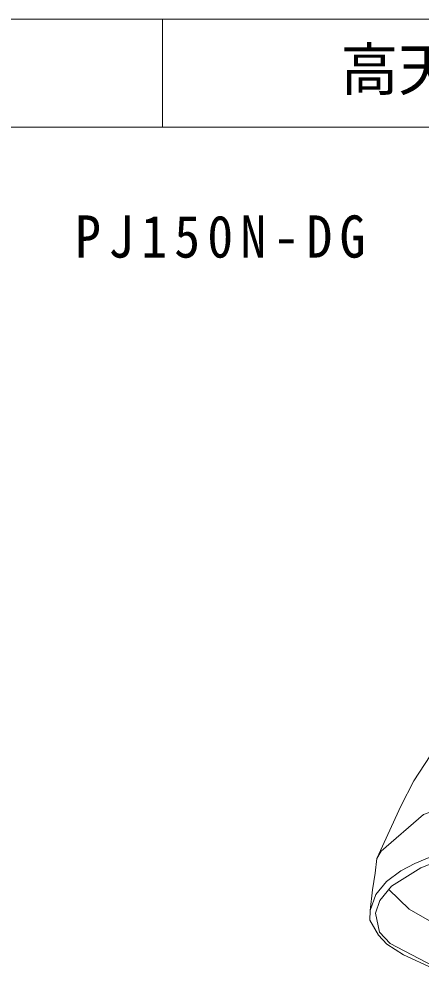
# Model space of a CAD drawing. Units: millimetres, scale not verified. Extents: x -1348 to 1152, y -2025 to -250.
# Drawn here: x -710.3 to -570.6, y -1467.3 to -1137.2 of the extents above; entities that cross this region are included whole.
import ezdxf
from ezdxf.enums import TextEntityAlignment as Align

# ---------------------------------------------------------------- set-up
doc = ezdxf.new("R2010")
doc.units = ezdxf.units.MM
doc.header["$LTSCALE"] = 5
doc.layers.add('0-0_絵', color=7, linetype='Continuous', lineweight=20)
doc.layers.add('0-2_枠', color=7, linetype='Continuous', lineweight=20)
doc.layers.add('0-1_文字', color=7, linetype='Continuous')
doc.styles.add('ＭＳ ゴシック', font='')
doc.styles.get('ＭＳ ゴシック').set_extended_font_data('MS Gothic')

msp = doc.modelspace()

# ---------------------------------------------------------------- linework, layer by layer
at = {"layer": '0-0_絵'}
for points in [[(-566.65, -1466.649), (-576.664, -1462), (-582.425, -1458.327), (-585.392, -1455.273), (-588.314, -1449.979), (-588.311, -1446.618), (-587.446, -1439.497), (-586.56, -1433.653), (-585.996, -1428.571), (-577.634, -1410.484), (-573.12, -1401.68), (-561.493, -1383.934)], [(-240.198, -1424.483), (-242.721, -1422.126), (-246.861, -1418.967), (-258.996, -1412.782), (-273.056, -1407.705), (-289.179, -1403.199), (-305.925, -1399.681), (-323.376, -1396.732), (-342.446, -1393.966), (-362.327, -1392.085), (-386.738, -1390.966), (-427.684, -1390.894), (-455.387, -1392.038), (-485.044, -1394.385), (-513.423, -1397.468), (-537.888, -1402.014), (-569.775, -1413.367), (-584.452, -1426.079), (-585.996, -1428.571)], [(-310.414, -1418.954), (-327.843, -1416.241), (-346.715, -1414.214), (-375.351, -1411.982), (-402.837, -1411.302), (-427.186, -1411.311), (-441.934, -1411.646), (-459.939, -1412.586), (-479.251, -1413.96), (-496.685, -1415.919), (-513.524, -1418.292), (-525.523, -1420.172), (-544.415, -1423.692), (-560.913, -1428.071), (-570.673, -1431.813), (-580.891, -1438.187), (-584.909, -1443.21), (-586.382, -1447.548), (-585.036, -1454.19), (-581.31, -1458.127), (-563.848, -1467.304)], [(-504.578, -1414.736), (-530.035, -1418.993), (-546.208, -1421.743), (-556.19, -1424.425), (-565.581, -1427.301), (-572.701, -1430.296), (-577.548, -1432.845), (-582.588, -1436.644)], [(-582.588, -1436.644), (-586.331, -1441.072), (-588.311, -1446.618)], [(-581.819, -1439.347), (-574.686, -1446.208), (-567.687, -1450.209), (-558.994, -1454.195), (-550.54, -1457.176)]]:
    msp.add_lwpolyline(points, dxfattribs=at)
at = {"layer": '0-2_枠'}
for p, q in [((1152.055, -1137.212), (-1347.945, -1137.212)), ((-660.445, -1137.212), (-660.445, -1174.712)), ((-1347.945, -1174.712), (1152.055, -1174.712))]:
    msp.add_line(p, q, dxfattribs=at)

# ---------------------------------------------------------------- texts
at = {"layer": '0-1_文字', "style": 'ＭＳ ゴシック'}
msp.add_text('高天井用無電極ランプ（水銀灯400W相当）', height=14.66, dxfattribs=at).set_placement((-598.487, -1166.392), align=Align.BOTTOM_LEFT)
at = {"layer": '0-1_文字', "insert": (-690.804, -1220.271), "char_height": 14.66, "attachment_point": 7, "style": 'ＭＳ ゴシック'}
msp.add_mtext('\\T1.28;\\W0.9;PJ150N-DG', dxfattribs=at)

doc.saveas('drawing.dxf')
